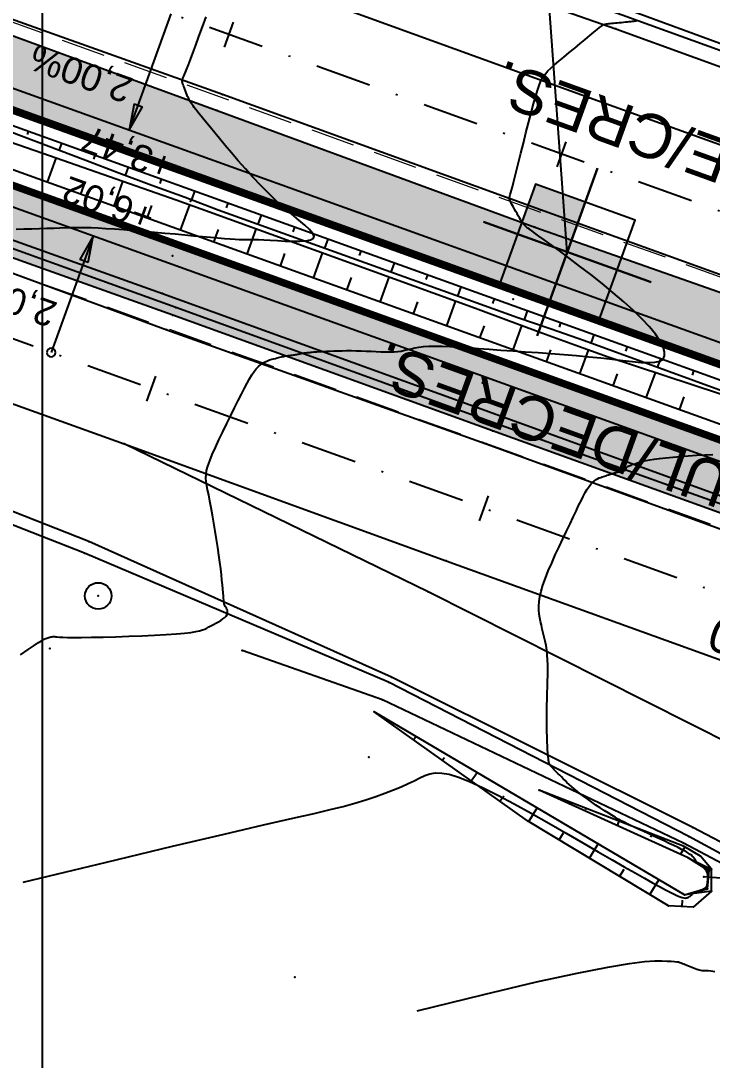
# Model space of a CAD drawing. Header units: metres. Extents: x 820373 to 834957, y 7564678 to 7566875.
# Drawn here: x 821598.8 to 821637.9, y 7564833.9 to 7564892.8 of the extents above; entities that cross this region are included whole.
import ezdxf
from ezdxf.enums import TextEntityAlignment as Align

# ---------------------------------------------------------------- set-up
doc = ezdxf.new("R2010")
doc.units = ezdxf.units.M
for name, pattern in [('XREF_GEO$0$DASHDOT', [25.4, 12.7, -6.35, 0, -6.35]), ('XREF_GEO$0$DASHED2', [0.375, 0.25, -0.125]), ('XREF_GEO$0$DGNStyle3', [83.551646, 59.679747, -23.871899])]:
    doc.linetypes.add(name, pattern=pattern)
for name, color, linetype in [('P-MALHA-IMPAR', 1, 'Continuous'), ('XREF_GEO$0$F-HZ-ACOSTAMENTO', 73, 'Continuous'), ('XREF_GEO$0$F-HZ-BARREIRA', 107, 'Continuous'), ('XREF_GEO$0$F-HZ-BORDO', 165, 'Continuous'), ('XREF_GEO$0$F-HZ-EIXO', 42, 'XREF_GEO$0$DASHDOT'), ('XREF_GEO$0$F-HZ-ESTACA', 73, 'Continuous'), ('XREF_GEO$0$F-HZ-NOMES', 134, 'Continuous'), ('XREF_GEO$0$F-HZ-OFFSET', 11, 'Continuous'), ('XREF_GEO$0$F-HZ-OFFSET-ATERRO', 42, 'Continuous'), ('XREF_GEO$0$F-HZ-SUPER', 42, 'Continuous'), ('XREF_PAV$0$P-TH01_FXAD_227.95_237.15_C_PAV.TIPO-V', 214, 'Continuous'), ('XREF_PAV$0$P-TH01_FXAD_230.75_240.70_D_PAV.TIPO-V', 214, 'Continuous'), ('XREF_SON$0$P-ST_PROGRAMADA', 176, 'Continuous'), ('XREF_TOP$0$T-HD-VALETA_SARJETA', 132, 'Continuous'), ('XREF_TOP$0$T-HG-BARRANCO', 23, 'Continuous'), ('XREF_TOP$0$T-HG-CRISTA', 23, 'Continuous'), ('XREF_TOP$0$T-HG-PÉ', 23, 'Continuous'), ('XREF_TOP$0$T-HM-COTA', 252, 'Continuous'), ('XREF_TOP$0$T-HM-CURVA_INTERMEDIÁRIA', 252, 'Continuous'), ('XREF_TOP$0$T-HM-CURVA_MESTRA', 23, 'Continuous'), ('XREF_TOP$0$T-IU-TUBO', 23, 'Continuous'), ('XREF_TOP$0$T-OA-BUEIRO', 31, 'Continuous'), ('XREF_TOP$0$T-OA-DEFENSA', 31, 'Continuous'), ('XREF_TOP$0$T-SI-FAIXA', 23, 'Continuous'), ('XREF_TOP$0$T-SI-PLACA', 252, 'Continuous'), ('XREF_TOP$0$T-SV-GUARD_RAIL', 23, 'Continuous'), ('XREF_TOP$0$T-SV-RUA_PAVIMENTADA', 23, 'Continuous')]:
    doc.layers.add(name, color=color, linetype=linetype)
doc.layers.add('XREF_GEO$0$F-HZ-ARRED-VALETA', color=11, linetype='Continuous', lineweight=0)
doc.layers.add('XREF_GEO$0$F-HZ-FAIXA', color=11, linetype='XREF_GEO$0$DGNStyle3', lineweight=0)
doc.styles.add('XREF_GEO$0$ARIAL', font='arial.ttf')
doc.styles.add('XREF_SON$0$ARIAL-1', font='arial.ttf')
doc.styles.add('XREF_TOP$0$ROMANS', font='arial.ttf', dxfattribs={"height": 1.5})

# ---------------------------------------------------------------- blocks, each defined once
blk = doc.blocks.new('MALHA-IMPAR')
at = {"layer": 'P-MALHA-IMPAR'}
blk.add_line((821600, 7564770.513), (821600, 7565021.066), dxfattribs=at)
blk = doc.blocks.new('XREF_TOP$0$PONTO')
at = {"layer": 'XREF_TOP$0$T-HM-COTA'}
blk.add_point((0, 0), dxfattribs=at)
blk = doc.blocks.new('XREF_TOP$0$PLACA 01')
blk.add_circle((0, 0), 0.75)
at = {"style": 'XREF_TOP$0$ROMANS'}
blk.add_attdef('PL', text='', height=1.5, dxfattribs=at).set_placement((1.5, 0), align=Align.MIDDLE_LEFT)
blk = doc.blocks.new('XREF_TOP')
at = {"layer": 'XREF_TOP$0$T-OA-DEFENSA', "transparency": 33554610}
h = blk.add_hatch(dxfattribs=at)
h.set_pattern_fill('AR-CONC', color=256, scale=0.25)
h.set_pattern_definition([(50, (0, 0), (1.7931504565, -0.15688033746), [0.1875, -2.0625]), (355, (0, 0), (-0.34687833403, 1.88048033425), [0.15, -1.65]), (100.45144446, (0.1494, -0.013), (1.4462721168, 1.72359997742), [0.15935048, -1.75285528]), (46.1842, (0, 0.5), (2.6681033267, -0.413798202), [0.28125, -3.09375]), (96.63563549, (0.2223, 0.4655), (2.3366548642, 2.4352965019), [0.239025855, -2.6292844]), (351.18416399, (0, 0.5), (2.3366548626, 2.4352965007), [0.225, -2.4750000025]), (21, (0.25, 0.375), (1.4922676303, -1.00654722666), [0.1875, -2.0625]), (326, (0.25, 0.375), (0.6082883298, 1.8128751126), [0.15, -1.65]), (71.45144474, (0.3744, 0.2911), (2.10055594182, 0.806327882), [0.159350475, -1.75285528]), (37.5, (0, 0), (0.030399638293, 0.83223463458), [0, -1.63, 0, -1.675, 0, -1.65625]), (7.5, (0, 0), (0.65767384361, 0.98602927971), [0, -0.955, 0, -1.5925, 0, -0.63125]), (327.5, (-0.5575, 0), (1.33455609043, -0.056387179336), [0, -0.625, 0, -1.95, 0, -2.5875]), (317.5, (-0.8075, 0), (1.45796542336, 0.25026245583), [0, -0.8125, 0, -1.295, 0, -1.8375])])
h.paths.add_polyline_path([(821172.574, 7565033.444), (821172.429, 7565033.04), (821190.536, 7565026.586), (821208.404, 7565020.208), (821226.574, 7565013.634), (821246.931, 7565006.231), (821265.304, 7564999.639), (821282.189, 7564993.678), (821304.076, 7564985.676), (821321.881, 7564979.311), (821341.651, 7564972.154), (821360.312, 7564965.422), (821378.22, 7564959.057), (821396.629, 7564952.39), (821418.184, 7564944.679), (821437.102, 7564937.89), (821455.234, 7564931.345), (821474.165, 7564924.527), (821491.7, 7564918.232), (821509.747, 7564911.684), (821528.163, 7564905.101), (821548.58, 7564897.727), (821566.649, 7564891.261), (821584.234, 7564884.946), (821607.538, 7564876.54), (821625.681, 7564869.957), (821643.393, 7564863.626), (821662.119, 7564856.809), (821680.072, 7564850.545), (821701.679, 7564842.692), (821720.022, 7564836.174), (821738.15, 7564829.562), (821756.034, 7564823.201), (821773.408, 7564816.895), (821796.267, 7564808.374), (821809.665, 7564803.38), (821809.93, 7564803.685), (821795.731, 7564808.991), (821773.86, 7564817.146), (821755.213, 7564823.876), (821737.897, 7564830.132), (821718.44, 7564837.056), (821701.072, 7564843.311), (821678.007, 7564851.629), (821661.079, 7564857.674), (821641.585, 7564864.709), (821624.397, 7564870.958), (821606.792, 7564877.336), (821584.88, 7564885.176), (821565.558, 7564892.111), (821548.772, 7564898.134), (821529.124, 7564905.299), (821509.708, 7564912.285), (821489.689, 7564919.488), (821471.871, 7564925.977), (821453.576, 7564932.462), (821436.443, 7564938.613), (821417.687, 7564945.326), (821394.707, 7564953.597), (821377.621, 7564959.792), (821359.587, 7564966.28), (821340.149, 7564973.165), (821322.365, 7564979.56), (821301.966, 7564986.976), (821282.242, 7564994.094), (821263.992, 7565000.725), (821245.445, 7565007.414), (821226.056, 7565014.586), (821208.678, 7565020.567), (821189.899, 7565027.261)])
at = {"layer": 'XREF_TOP$0$T-HD-VALETA_SARJETA'}
blk.add_polyline3d([(821809.665, 7564803.38, 851.144), (821809.528, 7564803.153, 851.119), (821796.225, 7564808.081, 850.588), (821773.322, 7564816.464, 849.592), (821755.951, 7564822.705, 848.805), (821737.905, 7564829.178, 847.945), (821719.889, 7564835.708, 847.039), (821701.472, 7564842.254, 845.998), (821679.836, 7564850.1, 844.741), (821662.013, 7564856.466, 843.667), (821643.271, 7564863.14, 842.629), (821625.457, 7564869.557, 841.616), (821607.368, 7564876.121, 840.667), (821584.079, 7564884.425, 839.466)], dxfattribs=at)
at = {"layer": 'XREF_TOP$0$T-HG-BARRANCO'}
for p, q in [((821619.356, 7564853.238), (821619.374, 7564853.264)), ((821620.986, 7564852.079), (821621.121, 7564852.27)), ((821622.616, 7564850.92), (821622.733, 7564851.085)), ((821624.246, 7564849.761), (821624.579, 7564850.23)), ((821628.874, 7564848.92), (821628.858, 7564848.877)), ((821625.876, 7564848.602), (821626.092, 7564848.906)), ((821627.51, 7564847.45), (821627.978, 7564848.225)), ((821630.739, 7564848.195), (821630.71, 7564848.123)), ((821632.603, 7564847.471), (821632.507, 7564847.223)), ((821629.222, 7564846.416), (821629.461, 7564846.813)), ((821634.467, 7564846.746), (821634.399, 7564846.571)), ((821630.934, 7564845.383), (821631.423, 7564846.193)), ((821636.328, 7564846.016), (821636.086, 7564845.601)), ((821632.646, 7564844.349), (821632.896, 7564844.763)), ((821634.359, 7564843.316), (821634.869, 7564844.16)), ((821636.182, 7564842.64), (821636.203, 7564843))]:
    blk.add_line(p, q, dxfattribs=at)
at = {"layer": 'XREF_TOP$0$T-HG-CRISTA'}
for points in [[(821637.845, 7564843.506, 842.719), (821636.804, 7564842.604, 842.754), (821635.402, 7564842.686, 842.789), (821627.425, 7564847.501, 842.459), (821618.757, 7564853.664, 841.61)], [(821637.841, 7564844.753, 842.723), (821637.215, 7564845.499, 842.48), (821636.295, 7564846.035, 842.238), (821628.097, 7564849.222, 841.572)]]:
    blk.add_polyline3d(points, dxfattribs=at)
at = {"layer": 'XREF_TOP$0$T-HG-PÉ'}
for points in [[(821636.311, 7564843.309, 841.649), (821618.757, 7564853.664, 841.61)], [(821636.528, 7564845.401, 841.579), (821628.097, 7564849.222, 841.572)]]:
    blk.add_polyline3d(points, dxfattribs=at)
at = {"layer": 'XREF_TOP$0$T-HM-CURVA_INTERMEDIÁRIA', "flags": 128}
for points in [[(821598.748, 7564856.886), (821599.199, 7564857.194), (821599.536, 7564857.422), (821599.777, 7564857.582), (821599.942, 7564857.688), (821600.052, 7564857.753), (821600.125, 7564857.791), (821600.181, 7564857.815), (821600.238, 7564857.837), (821600.297, 7564857.857), (821600.357, 7564857.876), (821600.417, 7564857.893), (821600.476, 7564857.906), (821600.534, 7564857.916), (821600.589, 7564857.922), (821600.64, 7564857.923), (821600.689, 7564857.919), (821600.749, 7564857.911), (821600.836, 7564857.901), (821600.964, 7564857.89), (821601.15, 7564857.88), (821601.408, 7564857.872), (821601.755, 7564857.869), (821602.207, 7564857.871), (821602.77, 7564857.879), (821603.423, 7564857.894), (821604.137, 7564857.915), (821604.881, 7564857.941), (821605.627, 7564857.97), (821606.344, 7564858.003), (821607.003, 7564858.039), (821607.575, 7564858.077), (821608.037, 7564858.116), (821608.399, 7564858.157), (821608.678, 7564858.2), (821608.889, 7564858.246), (821609.051, 7564858.295), (821609.179, 7564858.347), (821609.292, 7564858.404), (821609.404, 7564858.466), (821609.53, 7564858.533), (821609.667, 7564858.605), (821609.809, 7564858.68), (821609.951, 7564858.759), (821610.086, 7564858.839), (821610.208, 7564858.921), (821610.312, 7564859.003), (821610.392, 7564859.084), (821610.442, 7564859.165), (821610.467, 7564859.243), (821610.471, 7564859.319), (821610.458, 7564859.391), (821610.434, 7564859.459), (821610.402, 7564859.523), (821610.369, 7564859.581), (821610.338, 7564859.632), (821610.314, 7564859.678), (821610.295, 7564859.721), (821610.281, 7564859.768), (821610.271, 7564859.823), (821610.262, 7564859.891), (821610.254, 7564859.978), (821610.245, 7564860.089), (821610.235, 7564860.229), (821610.221, 7564860.401), (821610.203, 7564860.607), (821610.181, 7564860.847), (821610.153, 7564861.119), (821610.12, 7564861.425), (821610.08, 7564861.762), (821610.033, 7564862.132), (821609.979, 7564862.534), (821609.916, 7564862.965), (821609.847, 7564863.417), (821609.773, 7564863.878), (821609.696, 7564864.337), (821609.619, 7564864.784), (821609.543, 7564865.206), (821609.47, 7564865.594), (821609.402, 7564865.936), (821609.341, 7564866.224), (821609.291, 7564866.47), (821609.257, 7564866.689), (821609.242, 7564866.894), (821609.25, 7564867.1), (821609.286, 7564867.322), (821609.354, 7564867.575), (821609.459, 7564867.873), (821609.602, 7564868.226), (821609.777, 7564868.626), (821609.977, 7564869.059), (821610.194, 7564869.514), (821610.419, 7564869.976), (821610.647, 7564870.434), (821610.867, 7564870.873), (821611.073, 7564871.282), (821611.259, 7564871.649), (821611.426, 7564871.974), (821611.578, 7564872.262), (821611.717, 7564872.512), (821611.847, 7564872.73), (821611.971, 7564872.917), (821612.093, 7564873.075), (821612.215, 7564873.208), (821612.341, 7564873.318), (821612.468, 7564873.407), (821612.596, 7564873.479), (821612.723, 7564873.536), (821612.846, 7564873.581), (821612.964, 7564873.616), (821613.074, 7564873.645), (821613.176, 7564873.669), (821613.267, 7564873.691), (821613.35, 7564873.711), (821613.425, 7564873.73), (821613.494, 7564873.748), (821613.561, 7564873.764), (821613.625, 7564873.779), (821613.69, 7564873.792), (821613.757, 7564873.805), (821613.827, 7564873.816), (821613.899, 7564873.826), (821613.973, 7564873.835), (821614.047, 7564873.844), (821614.12, 7564873.852), (821614.19, 7564873.86), (821614.256, 7564873.869), (821614.317, 7564873.878), (821614.372, 7564873.887), (821614.421, 7564873.897), (821614.467, 7564873.907), (821614.511, 7564873.917), (821614.553, 7564873.927), (821614.596, 7564873.937), (821614.64, 7564873.947), (821614.687, 7564873.956), (821614.738, 7564873.964), (821614.793, 7564873.973), (821614.851, 7564873.98), (821614.912, 7564873.987), (821614.977, 7564873.995), (821615.045, 7564874.001), (821615.114, 7564874.008), (821615.186, 7564874.015), (821615.261, 7564874.021), (821615.339, 7564874.028), (821615.426, 7564874.035), (821615.523, 7564874.042), (821615.633, 7564874.05), (821615.758, 7564874.057), (821615.903, 7564874.065), (821616.069, 7564874.073), (821616.259, 7564874.081), (821616.47, 7564874.089), (821616.7, 7564874.096), (821616.946, 7564874.102), (821617.205, 7564874.105), (821617.473, 7564874.105), (821617.75, 7564874.102), (821618.03, 7564874.094), (821618.312, 7564874.082), (821618.594, 7564874.068), (821618.871, 7564874.053), (821619.141, 7564874.04), (821619.401, 7564874.032), (821619.65, 7564874.03), (821619.883, 7564874.036), (821620.098, 7564874.054), (821620.295, 7564874.083), (821620.479, 7564874.123), (821620.662, 7564874.168), (821620.85, 7564874.216), (821621.054, 7564874.263), (821621.282, 7564874.304), (821621.543, 7564874.338), (821621.847, 7564874.359), (821622.2, 7564874.366), (821622.602, 7564874.359), (821623.052, 7564874.34), (821623.545, 7564874.312), (821624.081, 7564874.276), (821624.657, 7564874.233), (821625.271, 7564874.187), (821625.92, 7564874.139), (821626.601, 7564874.091), (821627.307, 7564874.042), (821628.029, 7564873.991), (821628.758, 7564873.938), (821629.487, 7564873.882), (821630.206, 7564873.823), (821630.908, 7564873.758), (821631.583, 7564873.689), (821632.224, 7564873.615), (821632.822, 7564873.543), (821633.371, 7564873.482), (821633.862, 7564873.44), (821634.288, 7564873.426), (821634.641, 7564873.447), (821634.914, 7564873.512), (821635.1, 7564873.63), (821635.192, 7564873.806), (821635.192, 7564874.039), (821635.103, 7564874.324), (821634.928, 7564874.656), (821634.671, 7564875.031), (821634.334, 7564875.445), (821633.921, 7564875.892), (821633.436, 7564876.37), (821632.883, 7564876.871), (821632.281, 7564877.385), (821631.649, 7564877.902), (821631.009, 7564878.407), (821630.38, 7564878.891), (821629.783, 7564879.341), (821629.238, 7564879.745), (821628.765, 7564880.092), (821628.38, 7564880.373), (821628.077, 7564880.593), (821627.844, 7564880.761), (821627.671, 7564880.885), (821627.546, 7564880.974), (821627.459, 7564881.037), (821627.398, 7564881.081), (821627.352, 7564881.116), (821627.313, 7564881.149), (821627.276, 7564881.183), (821627.241, 7564881.22), (821627.205, 7564881.262), (821627.168, 7564881.312), (821627.127, 7564881.372), (821627.082, 7564881.443), (821627.031, 7564881.528), (821626.972, 7564881.629), (821626.908, 7564881.741), (821626.841, 7564881.86), (821626.773, 7564881.983), (821626.706, 7564882.105), (821626.642, 7564882.221), (821626.584, 7564882.329), (821626.534, 7564882.422), (821626.493, 7564882.499), (821626.461, 7564882.562), (821626.438, 7564882.613), (821626.423, 7564882.657), (821626.415, 7564882.696), (821626.414, 7564882.734), (821626.418, 7564882.774), (821626.427, 7564882.82), (821626.441, 7564882.876), (821626.461, 7564882.95), (821626.49, 7564883.052), (821626.528, 7564883.19), (821626.578, 7564883.375), (821626.641, 7564883.616), (821626.72, 7564883.922), (821626.816, 7564884.302), (821626.931, 7564884.76), (821627.06, 7564885.281), (821627.2, 7564885.843), (821627.345, 7564886.424), (821627.493, 7564887.004), (821627.637, 7564887.56), (821627.774, 7564888.072), (821627.9, 7564888.519), (821628.011, 7564888.884), (821628.114, 7564889.177), (821628.216, 7564889.413), (821628.324, 7564889.608), (821628.446, 7564889.776), (821628.589, 7564889.933), (821628.76, 7564890.095), (821628.968, 7564890.275), (821629.215, 7564890.485), (821629.495, 7564890.721), (821629.795, 7564890.972), (821630.103, 7564891.229), (821630.409, 7564891.482), (821630.7, 7564891.723), (821630.964, 7564891.941), (821631.191, 7564892.128), (821631.372, 7564892.276), (821631.511, 7564892.388), (821631.616, 7564892.469), (821631.694, 7564892.524), (821631.754, 7564892.56), (821631.803, 7564892.581), (821631.849, 7564892.592), (821631.899, 7564892.599), (821631.96, 7564892.605), (821632.031, 7564892.613), (821632.113, 7564892.622), (821632.203, 7564892.631), (821632.301, 7564892.641), (821632.405, 7564892.651), (821632.514, 7564892.662), (821632.627, 7564892.674), (821632.743, 7564892.685), (821632.86, 7564892.697), (821632.975, 7564892.708), (821633.087, 7564892.719), (821633.192, 7564892.73), (821633.289, 7564892.74), (821633.376, 7564892.749), (821633.45, 7564892.757), (821633.51, 7564892.764), (821633.557, 7564892.77), (821633.592, 7564892.775)], [(821598.903, 7564844.022), (821603.613, 7564845.162), (821607.363, 7564846.058), (821610.283, 7564846.745), (821612.503, 7564847.26), (821614.156, 7564847.637), (821615.37, 7564847.914), (821616.276, 7564848.125), (821617.005, 7564848.307), (821617.666, 7564848.489), (821618.28, 7564848.676), (821618.849, 7564848.864), (821619.373, 7564849.053), (821619.852, 7564849.24), (821620.288, 7564849.422), (821620.679, 7564849.598), (821621.028, 7564849.765), (821621.337, 7564849.92), (821621.626, 7564850.053), (821621.917, 7564850.151), (821622.23, 7564850.203), (821622.588, 7564850.199), (821623.012, 7564850.125), (821623.526, 7564849.97), (821624.149, 7564849.723), (821624.897, 7564849.377), (821625.748, 7564848.948), (821626.674, 7564848.455), (821627.647, 7564847.918), (821628.638, 7564847.358), (821629.618, 7564846.796), (821630.56, 7564846.25), (821631.434, 7564845.743), (821632.218, 7564845.289), (821632.911, 7564844.889), (821633.521, 7564844.541), (821634.051, 7564844.24), (821634.51, 7564843.984), (821634.901, 7564843.768), (821635.232, 7564843.59), (821635.508, 7564843.447), (821635.735, 7564843.334), (821635.92, 7564843.249), (821636.066, 7564843.188), (821636.182, 7564843.149), (821636.273, 7564843.128), (821636.344, 7564843.121), (821636.402, 7564843.126), (821636.453, 7564843.139), (821636.501, 7564843.157), (821636.547, 7564843.179), (821636.59, 7564843.204), (821636.63, 7564843.231), (821636.666, 7564843.258), (821636.697, 7564843.285), (821636.723, 7564843.31), (821636.743, 7564843.333), (821636.756, 7564843.352), (821636.766, 7564843.368), (821636.774, 7564843.382), (821636.784, 7564843.395), (821636.797, 7564843.408), (821636.817, 7564843.421), (821636.847, 7564843.435), (821636.889, 7564843.452), (821636.944, 7564843.472), (821637.011, 7564843.495), (821637.085, 7564843.52), (821637.164, 7564843.548), (821637.244, 7564843.578), (821637.322, 7564843.61), (821637.393, 7564843.644), (821637.455, 7564843.679), (821637.504, 7564843.715), (821637.543, 7564843.754), (821637.571, 7564843.794), (821637.592, 7564843.838), (821637.607, 7564843.884), (821637.617, 7564843.935), (821637.624, 7564843.991), (821637.631, 7564844.051), (821637.637, 7564844.117), (821637.642, 7564844.187), (821637.644, 7564844.261), (821637.642, 7564844.337), (821637.633, 7564844.414), (821637.617, 7564844.492), (821637.591, 7564844.568), (821637.554, 7564844.642), (821637.505, 7564844.713), (821637.446, 7564844.781), (821637.381, 7564844.844), (821637.312, 7564844.903), (821637.244, 7564844.956), (821637.179, 7564845.003), (821637.12, 7564845.044), (821637.072, 7564845.078), (821637.036, 7564845.105), (821637.01, 7564845.126), (821636.994, 7564845.142), (821636.984, 7564845.156), (821636.979, 7564845.168), (821636.976, 7564845.18), (821636.974, 7564845.193), (821636.971, 7564845.209), (821636.964, 7564845.229), (821636.953, 7564845.253), (821636.937, 7564845.281), (821636.918, 7564845.312), (821636.895, 7564845.345), (821636.867, 7564845.382), (821636.834, 7564845.419), (821636.797, 7564845.459), (821636.755, 7564845.5), (821636.703, 7564845.544), (821636.638, 7564845.593), (821636.554, 7564845.649), (821636.449, 7564845.713), (821636.317, 7564845.787), (821636.153, 7564845.874), (821635.955, 7564845.974), (821635.719, 7564846.089), (821635.452, 7564846.217), (821635.163, 7564846.352), (821634.861, 7564846.492), (821634.556, 7564846.633), (821634.256, 7564846.771), (821633.97, 7564846.903), (821633.708, 7564847.024), (821633.475, 7564847.132), (821633.268, 7564847.23), (821633.08, 7564847.321), (821632.905, 7564847.409), (821632.737, 7564847.498), (821632.568, 7564847.592), (821632.392, 7564847.694), (821632.203, 7564847.808), (821631.996, 7564847.937), (821631.774, 7564848.079), (821631.542, 7564848.23), (821631.307, 7564848.388), (821631.071, 7564848.549), (821630.841, 7564848.711), (821630.622, 7564848.869), (821630.419, 7564849.022), (821630.236, 7564849.166), (821630.071, 7564849.302), (821629.923, 7564849.429), (821629.789, 7564849.55), (821629.667, 7564849.664), (821629.555, 7564849.773), (821629.451, 7564849.876), (821629.351, 7564849.975), (821629.256, 7564850.07), (821629.164, 7564850.161), (821629.078, 7564850.247), (821628.998, 7564850.327), (821628.924, 7564850.403), (821628.859, 7564850.471), (821628.802, 7564850.533), (821628.756, 7564850.588), (821628.72, 7564850.636), (821628.693, 7564850.678), (821628.675, 7564850.714), (821628.662, 7564850.747), (821628.653, 7564850.778), (821628.647, 7564850.809), (821628.643, 7564850.84), (821628.638, 7564850.874), (821628.631, 7564850.912), (821628.623, 7564850.958), (821628.613, 7564851.019), (821628.602, 7564851.099), (821628.591, 7564851.203), (821628.579, 7564851.336), (821628.568, 7564851.504), (821628.557, 7564851.712), (821628.548, 7564851.963), (821628.54, 7564852.252), (821628.533, 7564852.572), (821628.529, 7564852.915), (821628.526, 7564853.274), (821628.527, 7564853.642), (821628.53, 7564854.013), (821628.537, 7564854.378), (821628.547, 7564854.732), (821628.558, 7564855.075), (821628.569, 7564855.405), (821628.578, 7564855.724), (821628.583, 7564856.031), (821628.582, 7564856.327), (821628.573, 7564856.613), (821628.553, 7564856.888), (821628.523, 7564857.152), (821628.483, 7564857.407), (821628.435, 7564857.653), (821628.383, 7564857.891), (821628.327, 7564858.122), (821628.271, 7564858.346), (821628.217, 7564858.564), (821628.167, 7564858.777), (821628.124, 7564858.987), (821628.091, 7564859.198), (821628.071, 7564859.417), (821628.069, 7564859.649), (821628.087, 7564859.901), (821628.131, 7564860.178), (821628.203, 7564860.487), (821628.307, 7564860.833), (821628.445, 7564861.219), (821628.612, 7564861.639), (821628.801, 7564862.082), (821629.005, 7564862.539), (821629.218, 7564863), (821629.432, 7564863.454), (821629.641, 7564863.892), (821629.838, 7564864.305), (821630.017, 7564864.683), (821630.179, 7564865.026), (821630.327, 7564865.336), (821630.461, 7564865.613), (821630.585, 7564865.858), (821630.701, 7564866.073), (821630.81, 7564866.258), (821630.915, 7564866.415), (821631.018, 7564866.545), (821631.118, 7564866.651), (821631.215, 7564866.736), (821631.309, 7564866.804), (821631.401, 7564866.856), (821631.489, 7564866.897), (821631.574, 7564866.93), (821631.656, 7564866.958), (821631.733, 7564866.983), (821631.807, 7564867.006), (821631.878, 7564867.028), (821631.945, 7564867.049), (821632.01, 7564867.069), (821632.072, 7564867.088), (821632.132, 7564867.107), (821632.19, 7564867.125), (821632.245, 7564867.144), (821632.299, 7564867.162), (821632.352, 7564867.18), (821632.405, 7564867.198), (821632.457, 7564867.214), (821632.509, 7564867.23), (821632.561, 7564867.244), (821632.614, 7564867.257), (821632.669, 7564867.268), (821632.723, 7564867.278), (821632.775, 7564867.288), (821632.825, 7564867.297), (821632.872, 7564867.308), (821632.913, 7564867.319), (821632.947, 7564867.333), (821632.974, 7564867.349), (821632.993, 7564867.368), (821633.005, 7564867.389), (821633.012, 7564867.412), (821633.017, 7564867.436), (821633.023, 7564867.461), (821633.031, 7564867.486), (821633.044, 7564867.51), (821633.064, 7564867.532), (821633.094, 7564867.553), (821633.132, 7564867.573), (821633.178, 7564867.591), (821633.233, 7564867.61), (821633.294, 7564867.63), (821633.363, 7564867.652), (821633.438, 7564867.676), (821633.52, 7564867.703), (821633.607, 7564867.734), (821633.707, 7564867.767), (821633.824, 7564867.804), (821633.965, 7564867.842), (821634.137, 7564867.882), (821634.345, 7564867.923), (821634.596, 7564867.964), (821634.897, 7564868.005), (821635.249, 7564868.045), (821635.647, 7564868.083), (821636.077, 7564868.119), (821636.531, 7564868.151), (821636.997, 7564868.18), (821637.464, 7564868.204), (821637.921, 7564868.223)], [(821621.185, 7564836.73), (821624.961, 7564837.669), (821627.95, 7564838.374), (821630.252, 7564838.88), (821631.97, 7564839.219), (821633.205, 7564839.425), (821634.059, 7564839.529), (821634.632, 7564839.565), (821635.026, 7564839.566), (821635.327, 7564839.558), (821635.563, 7564839.549), (821635.742, 7564839.537), (821635.878, 7564839.521), (821635.979, 7564839.503), (821636.059, 7564839.481), (821636.127, 7564839.456), (821636.195, 7564839.426), (821636.272, 7564839.393), (821636.357, 7564839.358), (821636.449, 7564839.32), (821636.544, 7564839.281), (821636.642, 7564839.241), (821636.738, 7564839.203), (821636.832, 7564839.167), (821636.921, 7564839.133), (821637.004, 7564839.103), (821637.08, 7564839.077), (821637.152, 7564839.056), (821637.221, 7564839.039), (821637.287, 7564839.026), (821637.352, 7564839.018), (821637.418, 7564839.016), (821637.486, 7564839.018), (821637.56, 7564839.024), (821637.659, 7564839.026), (821637.806, 7564839.011), (821638.021, 7564838.971)]]:
    blk.add_lwpolyline(points, dxfattribs=at)
at = {"layer": 'XREF_TOP$0$T-HM-CURVA_MESTRA', "flags": 128}
blk.add_lwpolyline([(821598.519, 7564880.981), (821598.951, 7564880.994), (821599.394, 7564881.007), (821599.831, 7564881.019), (821600.249, 7564881.032), (821600.633, 7564881.043), (821600.973, 7564881.055), (821601.277, 7564881.066), (821601.561, 7564881.074), (821601.837, 7564881.08), (821602.119, 7564881.081), (821602.422, 7564881.077), (821602.758, 7564881.067), (821603.142, 7564881.049), (821603.583, 7564881.024), (821604.076, 7564880.991), (821604.608, 7564880.952), (821605.17, 7564880.908), (821605.75, 7564880.861), (821606.338, 7564880.811), (821606.924, 7564880.76), (821607.496, 7564880.709), (821608.045, 7564880.658), (821608.566, 7564880.61), (821609.055, 7564880.564), (821609.509, 7564880.523), (821609.924, 7564880.485), (821610.296, 7564880.454), (821610.621, 7564880.429), (821610.896, 7564880.411), (821611.12, 7564880.402), (821611.306, 7564880.398), (821611.47, 7564880.398), (821611.628, 7564880.4), (821611.796, 7564880.402), (821611.99, 7564880.4), (821612.226, 7564880.393), (821612.52, 7564880.379), (821612.882, 7564880.357), (821613.292, 7564880.332), (821613.724, 7564880.31), (821614.154, 7564880.297), (821614.555, 7564880.3), (821614.901, 7564880.325), (821615.166, 7564880.378), (821615.325, 7564880.466), (821615.36, 7564880.593), (821615.278, 7564880.761), (821615.096, 7564880.968), (821614.83, 7564881.214), (821614.495, 7564881.499), (821614.109, 7564881.82), (821613.686, 7564882.179), (821613.243, 7564882.573), (821612.794, 7564883.002), (821612.347, 7564883.455), (821611.907, 7564883.922), (821611.48, 7564884.393), (821611.071, 7564884.857), (821610.687, 7564885.305), (821610.334, 7564885.724), (821610.016, 7564886.105), (821609.739, 7564886.439), (821609.5, 7564886.729), (821609.295, 7564886.978), (821609.122, 7564887.192), (821608.975, 7564887.374), (821608.852, 7564887.528), (821608.748, 7564887.659), (821608.66, 7564887.771), (821608.585, 7564887.869), (821608.52, 7564887.954), (821608.464, 7564888.032), (821608.415, 7564888.104), (821608.371, 7564888.174), (821608.33, 7564888.246), (821608.291, 7564888.322), (821608.251, 7564888.405), (821608.21, 7564888.498), (821608.168, 7564888.598), (821608.125, 7564888.702), (821608.084, 7564888.808), (821608.044, 7564888.911), (821608.008, 7564889.009), (821607.976, 7564889.098), (821607.949, 7564889.175), (821607.928, 7564889.238), (821607.913, 7564889.289), (821607.904, 7564889.332), (821607.901, 7564889.368), (821607.903, 7564889.401), (821607.911, 7564889.434), (821607.923, 7564889.471), (821607.941, 7564889.513), (821607.965, 7564889.566), (821607.996, 7564889.637), (821608.038, 7564889.735), (821608.093, 7564889.869), (821608.164, 7564890.047), (821608.254, 7564890.28), (821608.367, 7564890.575), (821608.504, 7564890.942), (821608.667, 7564891.385), (821608.851, 7564891.888), (821609.048, 7564892.43), (821609.253, 7564892.99)], dxfattribs=at)
at = {"layer": 'XREF_TOP$0$T-IU-TUBO', "elevation": 843.965}
blk.add_lwpolyline([(821661.202, 7564842.44), (821637.4, 7564844.321)], dxfattribs=at)
at = {"layer": 'XREF_TOP$0$T-OA-BUEIRO'}
for points in [[(821637.845, 7564843.506, 842.719), (821636.311, 7564843.309, 841.649), (821637.612, 7564843.646, 842.737), (821637.715, 7564844.687, 842.813), (821636.528, 7564845.401, 841.579), (821637.841, 7564844.753, 842.723)], [(821636.311, 7564843.309, 841.649), (821637.584, 7564843.676, 841.631), (821637.682, 7564844.672, 841.66), (821636.528, 7564845.401, 841.579)], [(821637.682, 7564844.672, 841.66), (821637.715, 7564844.687, 842.813)], [(821637.845, 7564843.506, 842.719), (821637.841, 7564844.753, 842.723)], [(821637.584, 7564843.676, 841.631), (821637.612, 7564843.646, 842.737)]]:
    blk.add_polyline3d(points, dxfattribs=at)
at = {"layer": 'XREF_TOP$0$T-OA-DEFENSA', "ltscale": 22}
for points in [[(821584.88, 7564885.176, 839.396), (821606.792, 7564877.336, 840.516), (821624.397, 7564870.958, 841.461), (821641.585, 7564864.709, 842.483), (821661.079, 7564857.674, 843.667), (821678.007, 7564851.629, 844.543), (821701.072, 7564843.311, 845.891), (821718.44, 7564837.056, 846.861), (821737.897, 7564830.132, 847.88), (821755.213, 7564823.876, 848.755)], [(821756.034, 7564823.201, 848.753), (821738.15, 7564829.562, 847.889), (821720.022, 7564836.174, 846.983), (821701.679, 7564842.692, 845.928), (821680.072, 7564850.545, 844.666), (821662.119, 7564856.809, 843.598), (821643.393, 7564863.626, 842.57), (821625.681, 7564869.957, 841.592), (821607.538, 7564876.54, 840.619), (821584.234, 7564884.946, 839.373)]]:
    blk.add_polyline3d(points, dxfattribs=at)
at = {"layer": 'XREF_TOP$0$T-SI-FAIXA'}
for points in [[(821592.064, 7564906.6, 838.707), (821614.376, 7564898.647, 840.079), (821632.434, 7564892.317, 841.038), (821650.304, 7564885.833, 841.966), (821668.466, 7564879.46, 842.882), (821686.532, 7564873.403, 843.944), (821708.827, 7564866.878, 845.111), (821727.509, 7564862.243, 846.03), (821734.637, 7564860.741, 846.307), (821735.054, 7564860.743, 846.298), (821746.164, 7564858.681, 846.565), (821764.881, 7564855.419, 847.006), (821782.138, 7564852.266, 846.963), (821808.516, 7564847.423, 846.632), (821821.497, 7564845.6, 845.898), (821826.225, 7564845.075, 845.716), (821830.981, 7564844.946, 845.546), (821835.732, 7564845.212, 845.389), (821840.444, 7564845.874, 845.244), (821845.088, 7564846.924, 845.111), (821851.38, 7564848.922, 844.956), (821857.618, 7564851.972, 844.802)], [(821856.493, 7564807.571, 852.003), (821838.402, 7564814.048, 851.384), (821820.231, 7564820.532, 850.729), (821801.937, 7564827.138, 849.975), (821779.23, 7564835.247, 848.971), (821761.34, 7564841.667, 848.129), (821743.437, 7564848.103, 847.216), (821725.766, 7564854.449, 846.316), (821707.183, 7564861.072, 845.281), (821685.192, 7564868.858, 844.1), (821667.559, 7564875.32, 843.072), (821648.948, 7564881.922, 842.057), (821630.928, 7564888.409, 841.158), (821613.331, 7564894.812, 840.185), (821591.439, 7564902.729, 838.851)], [(821854.116, 7564800.967, 852.014), (821854.112, 7564800.969, 852.014), (821836.326, 7564807.429, 851.414), (821817.256, 7564814.336, 850.74), (821799.779, 7564820.585, 849.953), (821776.872, 7564828.949, 848.981), (821759.28, 7564835.166, 848.161), (821741.395, 7564841.58, 847.254), (821722.358, 7564848.361, 846.254), (821704.98, 7564854.545, 845.271), (821682.487, 7564862.582, 843.994), (821664.411, 7564869.052, 843.01), (821646.388, 7564875.488, 841.973), (821628.16, 7564882.08, 841.095), (821610.18, 7564888.596, 840.135), (821588.019, 7564896.526, 838.829)], [(821583.895, 7564883.794, 839.535), (821607.03, 7564875.292, 840.736), (821625.105, 7564868.828, 841.664), (821642.745, 7564862.413, 842.68), (821661.673, 7564855.618, 843.743), (821679.443, 7564849.149, 844.777), (821701.059, 7564841.316, 846.037), (821719.471, 7564834.715, 847.091), (821737.428, 7564828.202, 847.984), (821755.499, 7564821.669, 848.858), (821772.923, 7564815.467, 849.638), (821795.88, 7564807.241, 850.635), (821812.266, 7564801.35, 851.29), (821830.856, 7564794.721, 851.929), (821847.926, 7564788.467, 852.514), (821849.419, 7564787.915, 852.552)], [(821581.073, 7564877.3, 839.573), (821604.62, 7564868.839, 840.773), (821622.837, 7564862.212, 841.711), (821640.69, 7564855.753, 842.725), (821659.647, 7564848.985, 843.811), (821677.54, 7564842.533, 844.847), (821697.005, 7564835.479, 845.967), (821717.149, 7564828.248, 847.096), (821734.999, 7564821.718, 848.009), (821753.351, 7564815.157, 848.874), (821770.322, 7564809.043, 849.616), (821793.554, 7564800.664, 850.633), (821809.953, 7564794.828, 851.314), (821828.583, 7564788.093, 851.954), (821845.94, 7564781.791, 852.492), (821847.063, 7564781.369, 852.523)], [(821732.832, 7564796.647, 844.955), (821709.408, 7564809.009, 844.854), (821690.191, 7564819.037, 844.552), (821672.044, 7564828.584, 844.151), (821655.389, 7564837.337, 843.508), (821636.793, 7564847.122, 842.494), (821619.749, 7564855.617, 841.473), (821602.614, 7564863.299, 840.618), (821579.515, 7564872.404, 839.313)], [(821735.734, 7564801.218, 845.034), (821711.826, 7564813.928, 844.923), (821692.024, 7564824.089, 844.622), (821674.239, 7564833.368, 844.241), (821657.285, 7564841.994, 843.584), (821639.098, 7564851.741, 842.604), (821621.816, 7564860.462, 841.602), (821604.62, 7564868.839, 840.773)]]:
    blk.add_polyline3d(points, dxfattribs=at)
at = {"layer": 'XREF_TOP$0$T-SV-GUARD_RAIL'}
blk.add_polyline3d([(821646.177, 7564888.6, 841.656), (821633.062, 7564893.407, 840.897), (821614.822, 7564899.819, 839.93), (821604.225, 7564903.717, 839.348)], dxfattribs=at)
at = {"layer": 'XREF_TOP$0$T-SV-GUARD_RAIL', "ltscale": 22}
blk.add_polyline3d([(821732.275, 7564795.811, 844.855), (821708.957, 7564808.147, 844.735), (821689.718, 7564818.112, 844.462), (821671.95, 7564827.615, 844.068), (821655.399, 7564836.085, 843.549), (821636.261, 7564846.227, 842.381), (821619.228, 7564854.35, 841.311), (821611.298, 7564857.124, 841.133)], dxfattribs=at)
at = {"layer": 'XREF_TOP$0$T-SV-RUA_PAVIMENTADA', "ltscale": 22}
for points in [[(821592.423, 7564907.611, 838.661), (821614.729, 7564899.548, 840.025), (821632.797, 7564893.108, 840.953), (821650.623, 7564886.651, 841.914), (821668.781, 7564880.259, 842.821), (821686.851, 7564874.469, 843.885), (821709.108, 7564867.786, 845.046), (821727.743, 7564862.828, 845.986), (821729.036, 7564862.539, 846.031)], [(821587.764, 7564895.811, 838.818), (821609.888, 7564887.7, 840.093), (821627.853, 7564881.085, 841.039), (821646.258, 7564874.63, 841.935), (821664.073, 7564868.051, 842.979), (821682.127, 7564861.698, 843.93), (821704.79, 7564853.621, 845.215), (821722.004, 7564847.361, 846.193), (821740.972, 7564840.626, 847.192), (821758.949, 7564834.152, 848.085), (821776.627, 7564827.875, 848.938), (821799.485, 7564819.619, 849.896), (821819.996, 7564812.319, 850.801)], [(821747.893, 7564777.237, 845.068), (821747.125, 7564779.618, 845.05), (821746.163, 7564781.927, 845.032), (821745.015, 7564784.15, 845.015), (821743.688, 7564786.27, 844.998), (821742.19, 7564788.274, 844.982), (821740.524, 7564790.157, 844.966), (821738.707, 7564791.895, 844.95), (821736.753, 7564793.478, 844.935), (821734.675, 7564794.893, 844.92), (821732.487, 7564796.131, 844.905), (821709.11, 7564808.497, 844.825), (821689.959, 7564818.384, 844.547), (821671.929, 7564827.72, 844.108), (821655.609, 7564836.287, 843.547), (821636.557, 7564846.598, 842.467), (821619.569, 7564855.335, 841.465), (821602.379, 7564862.641, 840.562), (821579.333, 7564871.688, 839.332)]]:
    blk.add_polyline3d(points, dxfattribs=at)
at = {"layer": 'XREF_TOP$0$T-HM-COTA'}
for p, rotation in [((821632.434, 7564892.317, 841.038), 155.5308333333333), ((821610.18, 7564888.596, 840.135), 160.3219444444443), ((821630.928, 7564888.409, 841.158), 155.5308333333333), ((821609.888, 7564887.7, 840.093), 160.3219444444443), ((821608.369, 7564882.572, 839.649), 160.3219444444443), ((821628.16, 7564882.08, 841.095), 155.5308333333333), ((821627.853, 7564881.085, 841.039), 155.5308333333333), ((821607.351, 7564879.47, 840.23), 155.5308333333333), ((821606.792, 7564877.336, 840.516), 155.5308333333333), ((821626.624, 7564877.022, 840.415), 155.5308333333333), ((821607.368, 7564876.121, 840.667), 155.5308333333333), ((821607.538, 7564876.54, 840.619), 155.5308333333333), ((821607.03, 7564875.292, 840.736), 155.5308333333333), ((821624.888, 7564872.292, 841.375), 155.5308333333333), ((821624.397, 7564870.958, 841.461), 155.5308333333333), ((821625.457, 7564869.557, 841.616), 155.5308333333333), ((821625.681, 7564869.957, 841.592), 155.5308333333333), ((821604.62, 7564868.839, 840.773), 155.5308333333333), ((821625.105, 7564868.828, 841.664), 155.5308333333333), ((821602.614, 7564863.299, 840.618), 155.5308333333333), ((821602.379, 7564862.641, 840.562), 155.5308333333333), ((821622.837, 7564862.212, 841.711), 155.5308333333333), ((821603.153, 7564860.222, 840.695), 155.5308333333333), ((821621.816, 7564860.462, 841.602), 155.5308333333333), ((821600.421, 7564857.237, 841.07), 155.5308333333333), ((821611.298, 7564857.124, 841.133), 155.5308333333333), ((821619.749, 7564855.617, 841.473), 155.5308333333333), ((821619.569, 7564855.335, 841.465), 155.5308333333333), ((821619.228, 7564854.35, 841.311), 155.5308333333333), ((821618.757, 7564853.664, 841.61), 155.5308333333333), ((821618.464, 7564851.088, 841.767), 155.5308333333333), ((821628.097, 7564849.222, 841.572), 155.5308333333333), ((821627.425, 7564847.501, 842.459), 155.5308333333333), ((821636.557, 7564846.598, 842.467), 155.5308333333333), ((821636.793, 7564847.122, 842.494), 155.5308333333333), ((821636.261, 7564846.227, 842.381), 155.5308333333333), ((821636.295, 7564846.035, 842.238), 155.5308333333333), ((821636.528, 7564845.401, 841.579), 155.5308333333333), ((821637.4, 7564844.321, 841.566), 155.5308333333333), ((821637.682, 7564844.672, 841.66), 155.5308333333333), ((821637.715, 7564844.687, 842.813), 155.5308333333333), ((821637.841, 7564844.753, 842.723), 155.5308333333333), ((821637.584, 7564843.676, 841.631), 155.5308333333333), ((821637.612, 7564843.646, 842.737), 155.5308333333333), ((821636.311, 7564843.309, 841.649), 155.5308333333333), ((821637.845, 7564843.506, 842.719), 155.5308333333333), ((821635.402, 7564842.686, 842.789), 155.5308333333333), ((821614.27, 7564838.646, 842.784), 155.5308333333333)]:
    blk.add_blockref('XREF_TOP$0$PONTO', p, dxfattribs=dict(at, rotation=rotation))
at = {"layer": 'XREF_TOP$0$T-SI-PLACA', "rotation": 155.5308673040815}
blk.add_blockref('XREF_TOP$0$PLACA 01', (821603.153, 7564860.222, 840.695), dxfattribs=at)
blk = doc.blocks.new('XREF_SON$0$P-ST_PROGRAMADA')
at = {"layer": 'XREF_SON$0$P-ST_PROGRAMADA'}
h = blk.add_hatch(color=256, dxfattribs=at)
h.dxf.hatch_style = 1
h.paths.add_polyline_path([(0, 0), (0, 3), (-3, 3), (-3, 0)])
h = blk.add_hatch(color=256, dxfattribs=at)
h.dxf.hatch_style = 1
h.paths.add_polyline_path([(0, -3), (3, -3), (3, 0), (0, 0)])
at = {"layer": 'XREF_SON$0$P-ST_PROGRAMADA', "lineweight": 30}
for p, q in [((0, 5.041), (0, -5.041)), ((-5.041, 0), (5.041, 0))]:
    blk.add_line(p, q, dxfattribs=at)
at = {"layer": 'XREF_SON$0$P-ST_PROGRAMADA'}
blk.add_lwpolyline([(-3, 3), (-3, -3), (3, -3), (3, 3)], close=True, dxfattribs=at)
blk.add_point((0, 0), dxfattribs=at)
blk.add_point((0, 0), dxfattribs=at)
at = {"layer": 'XREF_SON$0$P-ST_PROGRAMADA', "style": 'XREF_SON$0$ARIAL-1'}
blk.add_attdef('NOME', text='', height=2.5, rotation=0.00027, dxfattribs=at).set_placement((8.449, 8.029), align=Align.BOTTOM_LEFT)
blk = doc.blocks.new('XREF_SON')
at = {"layer": 'XREF_SON$0$P-ST_PROGRAMADA', "elevation": 841.039}
blk.add_lwpolyline([(821629.684, 7564879.682), (821626.91, 7564917.867), (821615.366, 7564922.022)], dxfattribs=at)
at = {"layer": 'XREF_SON$0$P-ST_PROGRAMADA'}
ref = blk.add_blockref('XREF_SON$0$P-ST_PROGRAMADA', (821629.684, 7564879.682), dxfattribs=dict(at, rotation=160.2064746284142))
ref.add_attrib('NOME', 'ST-052', dxfattribs={"height": 2.5, "rotation": 160.20675, "style": 'XREF_SON$0$ARIAL-1'}).set_placement((821626.91, 7564917.867), align=Align.BOTTOM_LEFT)
blk = doc.blocks.new('XREF_GEO$0$AeccTickLine')
at = {"layer": 'XREF_GEO$0$F-HZ-ESTACA', "lineweight": -2}
blk.add_line((0, 1), (0, -1), dxfattribs=at)
blk = doc.blocks.new('XREF_GEO$0$_ClosedFilled')
blk.add_hatch(color=256).paths.add_polyline_path([(-1, 0.167), (-1, -0.167), (0, 0)])
at = {"color": 0, "linetype": 'ByBlock', "lineweight": -2}
for p, q in [((-1, 0.167), (0, 0)), ((-1, 0.167), (-1, -0.167)), ((0, 0), (-1, -0.167))]:
    blk.add_line(p, q, dxfattribs=at)
blk = doc.blocks.new('XREF_GEO$0$AeccTickCircle')
blk.add_circle((0, 0), 1)
blk = doc.blocks.new('XREF_GEO')
at = {"layer": 'XREF_GEO$0$F-HZ-ACOSTAMENTO'}
for p, q in [((821850.991, 7564792.285), (821173.579, 7565036.236)), ((821852.48, 7564796.421), (821451.795, 7564940.626))]:
    blk.add_line(p, q, dxfattribs=at)
at = {"layer": 'XREF_GEO$0$F-HZ-ARRED-VALETA', "lineweight": -3, "ltscale": 0.25}
blk.add_line((821818.706, 7564804.974), (821173.917, 7565037.177), dxfattribs=at)
at = {"layer": 'XREF_GEO$0$F-HZ-ARRED-VALETA', "lineweight": -3, "ltscale": 0.25, "flags": 128}
blk.add_lwpolyline([(821820.753, 7564806.777), (821451.456, 7564939.685)], dxfattribs=at)
at = {"layer": 'XREF_GEO$0$F-HZ-BARREIRA', "linetype": 'Continuous', "ltscale": 5, "const_width": 0.38}
for points in [[(821818.01, 7564804.364), (821173.643, 7565036.415)], [(821821.45, 7564807.387), (821451.731, 7564940.447)]]:
    blk.add_lwpolyline(points, dxfattribs=at)
at = {"layer": 'XREF_GEO$0$F-HZ-BORDO'}
blk.add_line((821850.653, 7564791.344), (821173.24, 7565035.295), dxfattribs=at)
blk.add_lwpolyline([(821852.819, 7564797.362), (821452.134, 7564941.567)], dxfattribs=at)
at = {"layer": 'XREF_GEO$0$F-HZ-EIXO', "linetype": 'XREF_GEO$0$DASHDOT', "lineweight": -3, "ltscale": 0.25, "flags": 128}
blk.add_lwpolyline([(821855.189, 7564803.949), (821177.727, 7565047.763)], dxfattribs=at)
at = {"layer": 'XREF_GEO$0$F-HZ-EIXO', "ltscale": 0.25, "flags": 128}
blk.add_lwpolyline([(821848.282, 7564784.757), (821170.87, 7565028.709)], dxfattribs=at)
at = {"layer": 'XREF_GEO$0$F-HZ-FAIXA', "linetype": 'XREF_GEO$0$DASHED2', "ltscale": 10}
blk.add_line((821849.467, 7564788.051), (821172.055, 7565032.002), dxfattribs=at)
at = {"layer": 'XREF_GEO$0$F-HZ-FAIXA', "linetype": 'XREF_GEO$0$DASHED2', "ltscale": 10, "flags": 128}
blk.add_lwpolyline([(821854.004, 7564800.655), (821453.319, 7564944.86, -0.00559), (821390.531, 7564968.253, 0.00559), (821327.597, 7564991.701), (821271.142, 7565012.018, 0.00559), (821207.699, 7565034.053, -0.002741), (821176.608, 7565044.653)], format="xyb", dxfattribs=at)
at = {"layer": 'XREF_GEO$0$F-HZ-OFFSET', "linetype": 'Continuous', "lineweight": -3}
for p, q in [((821599.195, 7564886.515), (821599.129, 7564886.331)), ((821601.077, 7564885.837), (821600.933, 7564885.439)), ((821600.283, 7564883.633), (821600.774, 7564884.996)), ((821602.958, 7564885.16), (821602.881, 7564884.946)), ((821604.84, 7564884.483), (821604.676, 7564884.025)), ((821602.165, 7564882.955), (821602.414, 7564883.647)), ((821604.046, 7564882.278), (821604.553, 7564883.683)), ((821606.722, 7564883.805), (821606.635, 7564883.564)), ((821608.604, 7564883.128), (821608.425, 7564882.632)), ((821610.486, 7564882.451), (821610.393, 7564882.193)), ((821605.928, 7564881.6), (821606.185, 7564882.312)), ((821607.81, 7564880.923), (821608.325, 7564882.353)), ((821612.368, 7564881.774), (821612.181, 7564881.256)), ((821609.692, 7564880.245), (821609.948, 7564880.957)), ((821611.573, 7564879.567), (821612.084, 7564880.986)), ((821614.25, 7564881.096), (821614.156, 7564880.837)), ((821616.131, 7564880.419), (821615.944, 7564879.899)), ((821613.455, 7564878.89), (821613.71, 7564879.597)), ((821615.337, 7564878.212), (821615.844, 7564879.621)), ((821618.013, 7564879.742), (821617.919, 7564879.481)), ((821619.895, 7564879.065), (821619.707, 7564878.543)), ((821621.777, 7564878.387), (821621.683, 7564878.126)), ((821617.218, 7564877.534), (821617.471, 7564878.236)), ((821619.1, 7564876.857), (821619.604, 7564878.255)), ((821623.659, 7564877.71), (821623.47, 7564877.186)), ((821620.982, 7564876.179), (821621.233, 7564876.876)), ((821622.864, 7564875.501), (821623.364, 7564876.89)), ((821625.541, 7564877.033), (821625.447, 7564876.772)), ((821627.422, 7564876.356), (821627.238, 7564875.844)), ((821624.745, 7564874.824), (821624.994, 7564875.515)), ((821626.627, 7564874.146), (821627.12, 7564875.516)), ((821629.304, 7564875.678), (821629.216, 7564875.434)), ((821631.186, 7564875.001), (821631.014, 7564874.524)), ((821633.068, 7564874.324), (821632.981, 7564874.082)), ((821628.509, 7564873.468), (821628.753, 7564874.146)), ((821630.39, 7564872.791), (821630.875, 7564874.138)), ((821634.95, 7564873.647), (821634.773, 7564873.156)), ((821632.272, 7564872.113), (821632.518, 7564872.795)), ((821634.154, 7564871.436), (821634.665, 7564872.854)), ((821636.832, 7564872.969), (821636.742, 7564872.721)), ((821636.035, 7564870.758), (821636.301, 7564871.494))]:
    blk.add_line(p, q, dxfattribs=at)
at = {"layer": 'XREF_GEO$0$F-HZ-OFFSET-ATERRO', "lineweight": -3, "ltscale": 2, "flags": 128}
for points in [[(821681.818, 7564856.221), (821681.055, 7564856.478), (821679.163, 7564857.125), (821665.938, 7564861.722), (821664.049, 7564862.378), (821662.165, 7564863.05), (821645.267, 7564869.255), (821643.39, 7564869.945), (821641.504, 7564870.611), (821631.998, 7564873.728), (821630.119, 7564874.414), (821628.241, 7564875.099), (821626.366, 7564875.797), (821624.487, 7564876.482), (821609.448, 7564881.944), (821607.569, 7564882.628), (821605.682, 7564883.291), (821601.903, 7564884.604), (821600.014, 7564885.26), (821586.783, 7564889.84)], [(821681.818, 7564856.221), (821681.466, 7564856.358), (821679.595, 7564857.064), (821666.463, 7564861.918), (821664.586, 7564862.61), (821662.704, 7564863.286), (821660.818, 7564863.953), (821658.933, 7564864.622), (821645.732, 7564869.285), (821643.844, 7564869.944), (821641.944, 7564870.571), (821640.057, 7564871.233), (821630.66, 7564874.653), (821628.772, 7564875.313), (821626.882, 7564875.968), (821624.997, 7564876.637), (821623.115, 7564877.314), (821609.945, 7564882.062), (821608.072, 7564882.764), (821606.194, 7564883.452), (821604.323, 7564884.158), (821602.451, 7564884.865), (821587.485, 7564890.529)]]:
    blk.add_lwpolyline(points, dxfattribs=at)
at = {"layer": 'XREF_GEO$0$F-HZ-SUPER', "linetype": 'Continuous', "lineweight": -3}
for p, q in [((821604.91, 7564886.583), (821607.281, 7564893.17)), ((821602.86, 7564880.587), (821600.489, 7564874.001))]:
    blk.add_line(p, q, dxfattribs=at)
at = {"layer": 'XREF_GEO$0$F-HZ-ESTACA', "linetype": 'Continuous', "lineweight": -3}
for p, xscale, yscale, zscale, rotation in [((821610.55, 7564891.993), 0.75, 0.75, 0.75, 160.2064746284848), ((821629.368, 7564885.22), 0.75, 0.75, 0.75, 160.2064746284848), ((821606.153, 7564871.954), 0.7499999999999999, 0.7499999999999999, 0.7499999999999999, 160.1949300279233), ((821624.97, 7564865.177), 0.7499999999999999, 0.7499999999999999, 0.7499999999999999, 160.1949300279233)]:
    blk.add_blockref('XREF_GEO$0$AeccTickLine', p, dxfattribs=dict(at, xscale=xscale, yscale=yscale, zscale=zscale, rotation=rotation))
at = {"layer": 'XREF_GEO$0$F-HZ-SUPER', "linetype": 'Continuous', "lineweight": -3, "extrusion": (1.15229e-16, -4.14704e-17, -1), "xscale": 1.49999999999999, "yscale": 1.49999999999999, "zscale": 1.49999999999999, "rotation": 289.793525317281}
blk.add_blockref('XREF_GEO$0$_ClosedFilled', (-821604.91, 7564886.583), dxfattribs=at)
at = {"layer": 'XREF_GEO$0$F-HZ-SUPER', "linetype": 'Continuous', "lineweight": -3, "extrusion": (-1.15229e-16, 4.14704e-17, -1), "xscale": 1.500000000000002, "yscale": 1.500000000000002, "zscale": 1.500000000000002, "rotation": 109.793525317281}
blk.add_blockref('XREF_GEO$0$_ClosedFilled', (-821602.86, 7564880.587), dxfattribs=at)
at = {"layer": 'XREF_GEO$0$F-HZ-SUPER', "linetype": 'Continuous', "lineweight": -3, "extrusion": (4.14704e-17, 1.15229e-16, -1), "xscale": 0.25, "yscale": 0.25, "zscale": 0.25, "rotation": 19.79352537129577}
blk.add_blockref('XREF_GEO$0$AeccTickCircle', (-821600.489, 7564874.001), dxfattribs=at)
at = {"layer": 'XREF_GEO$0$F-HZ-ESTACA', "linetype": 'Continuous', "lineweight": -3, "insert": (821642.618, 7564855.431), "char_height": 2, "attachment_point": 2, "rotation": 160.19493, "style": 'XREF_GEO$0$ARIAL'}
blk.add_mtext('{\\fArial|b0|i0|c0|p34;235+200}', dxfattribs=at)
at = {"layer": 'XREF_GEO$0$F-HZ-NOMES', "linetype": 'Continuous', "lineweight": -3, "char_height": 2.5, "attachment_point": 8, "rotation": 160.16187, "style": 'XREF_GEO$0$ARIAL'}
for s, insert in [('SP-310 - ROD. WASHINGTON LUÍS - NORTE/CRES.', (821665.641, 7564876.344)), ('SP-310 - ROD. WASHINGTON LUÍS - SUL/DECRES.', (821658.705, 7564860.463))]:
    blk.add_mtext(s, dxfattribs=dict(at, insert=insert))
at = {"layer": 'XREF_GEO$0$F-HZ-SUPER', "linetype": 'Continuous', "lineweight": -3, "char_height": 1.5, "rotation": 160.20647, "style": 'XREF_GEO$0$ARIAL'}
for s, insert, attachment_point in [('2,00%', (821599.116, 7564890.08), 3), ('+3,47', (821604.854, 7564885.413), 5), ('+6,02', (821603.777, 7564882.547), 5), ('2,00%', (821594.831, 7564877.389), 3)]:
    blk.add_mtext(s, dxfattribs=dict(at, insert=insert, attachment_point=attachment_point))
blk = doc.blocks.new('XREF_PAV')
at = {"layer": 'XREF_PAV$0$P-TH01_FXAD_227.95_237.15_C_PAV.TIPO-V'}
h = blk.add_hatch(color=256, dxfattribs=at)
h.dxf.hatch_style = 1
edge = h.paths.add_edge_path()
edge.add_line((821289.891, 7565002.789), (821286.787, 7565003.9))
edge.add_line((821286.787, 7565003.9), (821267.645, 7565010.838))
edge.add_line((821267.645, 7565010.838), (821249.496, 7565017.326))
edge.add_line((821249.496, 7565017.326), (821229.565, 7565024.458))
edge.add_line((821229.565, 7565024.458), (821211.612, 7565030.985))
edge.add_line((821211.612, 7565030.985), (821193.345, 7565037.622))
edge.add_line((821193.345, 7565037.622), (821176.302, 7565043.804))
edge.add_line((821176.302, 7565043.804), (821175.084, 7565040.419))
edge.add_arc((822159.114, 7567875.5), 3001, 250.858597, 251.487674)
edge.add_arc((820254.062, 7562185.968), 2999, 70.206475, 71.487674, ccw=False)
edge.add_line((821269.618, 7565007.784), (821326.073, 7564987.466))
edge.add_arc((820310.517, 7562165.65), 2999, 68.925275, 70.206475, ccw=False)
edge.add_arc((822468.028, 7567764.324), 3001, 248.925275, 250.206475)
edge.add_line((821451.795, 7564940.626), (821821.613, 7564807.53))
edge.add_line((821821.613, 7564807.53), (821824.64, 7564810.16))
edge.add_line((821824.64, 7564810.16), (821825.024, 7564810.495))
edge.add_line((821825.024, 7564810.495), (821819.996, 7564812.319))
edge.add_line((821819.996, 7564812.319), (821799.485, 7564819.619))
edge.add_line((821799.485, 7564819.619), (821776.627, 7564827.875))
edge.add_line((821776.627, 7564827.875), (821758.949, 7564834.152))
edge.add_line((821758.949, 7564834.152), (821740.972, 7564840.626))
edge.add_line((821740.972, 7564840.626), (821722.004, 7564847.361))
edge.add_line((821722.004, 7564847.361), (821704.79, 7564853.621))
edge.add_line((821704.79, 7564853.621), (821682.127, 7564861.698))
edge.add_line((821682.127, 7564861.698), (821669.793, 7564866.038))
edge.add_line((821669.793, 7564866.038), (821664.073, 7564868.051))
edge.add_line((821664.073, 7564868.051), (821646.258, 7564874.63))
edge.add_line((821646.258, 7564874.63), (821627.853, 7564881.085))
edge.add_line((821627.853, 7564881.085), (821609.888, 7564887.7))
edge.add_line((821609.888, 7564887.7), (821587.764, 7564895.811))
edge.add_line((821587.764, 7564895.811), (821569.565, 7564902.095))
edge.add_line((821569.565, 7564902.095), (821551.728, 7564908.684))
edge.add_line((821551.728, 7564908.684), (821533.171, 7564915.36))
edge.add_line((821533.171, 7564915.36), (821514.215, 7564922.227))
edge.add_line((821514.215, 7564922.227), (821493.198, 7564929.568))
edge.add_line((821493.198, 7564929.568), (821476.254, 7564935.716))
edge.add_line((821476.254, 7564935.716), (821457.399, 7564942.494))
edge.add_line((821457.399, 7564942.494), (821439.579, 7564948.954))
edge.add_line((821439.579, 7564948.954), (821421.515, 7564955.504))
edge.add_line((821421.515, 7564955.504), (821399.271, 7564963.439))
edge.add_line((821399.271, 7564963.439), (821381.915, 7564969.772))
edge.add_line((821381.915, 7564969.772), (821363.37, 7564976.497))
edge.add_line((821363.37, 7564976.497), (821344.074, 7564983.486))
edge.add_line((821344.074, 7564983.486), (821326.014, 7564989.913))
edge.add_line((821326.014, 7564989.913), (821304.889, 7564997.423))
edge.add_line((821304.889, 7564997.423), (821302.356, 7564998.329))
edge.add_line((821302.356, 7564998.329), (821289.891, 7565002.789))
at = {"layer": 'XREF_PAV$0$P-TH01_FXAD_230.75_240.70_D_PAV.TIPO-V'}
h = blk.add_hatch(color=256, dxfattribs=at)
h.dxf.hatch_style = 1
h.paths.add_polyline_path([(821172.232, 7565032.493), (821190.302, 7565026.08), (821208.155, 7565019.712), (821226.38, 7565013.047), (821246.747, 7565005.925), (821265.181, 7564999.142), (821281.479, 7564993.333), (821285.836, 7564991.751), (821298.329, 7564987.216), (821299.349, 7564986.846), (821303.869, 7564985.205), (821321.835, 7564978.694), (821341.62, 7564971.579), (821360.072, 7564964.943), (821378.207, 7564958.482), (821396.312, 7564951.937), (821417.96, 7564944.158), (821436.76, 7564937.36), (821455.163, 7564930.752), (821473.844, 7564924.014), (821491.507, 7564917.585), (821509.413, 7564911.252), (821527.888, 7564904.466), (821548.419, 7564897.121), (821566.468, 7564890.746), (821584.079, 7564884.425), (821607.368, 7564876.121), (821625.457, 7564869.557), (821643.271, 7564863.14), (821662.013, 7564856.466), (821665.876, 7564855.086), (821679.836, 7564850.1), (821701.472, 7564842.254), (821719.889, 7564835.708), (821737.905, 7564829.178), (821755.951, 7564822.705), (821773.322, 7564816.464), (821796.225, 7564808.081), (821809.528, 7564803.153), (821809.665, 7564803.38), (821812.663, 7564802.222), (821814.719, 7564801.487), (821817.847, 7564804.221), (821173.579, 7565036.236)])

msp = doc.modelspace()

# ---------------------------------------------------------------- block references
at = {"ltscale": 100}
for name in ['XREF_PAV', 'XREF_GEO', 'XREF_TOP', 'XREF_SON']:
    msp.add_blockref(name, (0, 0), dxfattribs=at)
at = {"layer": 'P-MALHA-IMPAR'}
msp.add_blockref('MALHA-IMPAR', (0, 0), dxfattribs=at)

doc.saveas('drawing.dxf')
